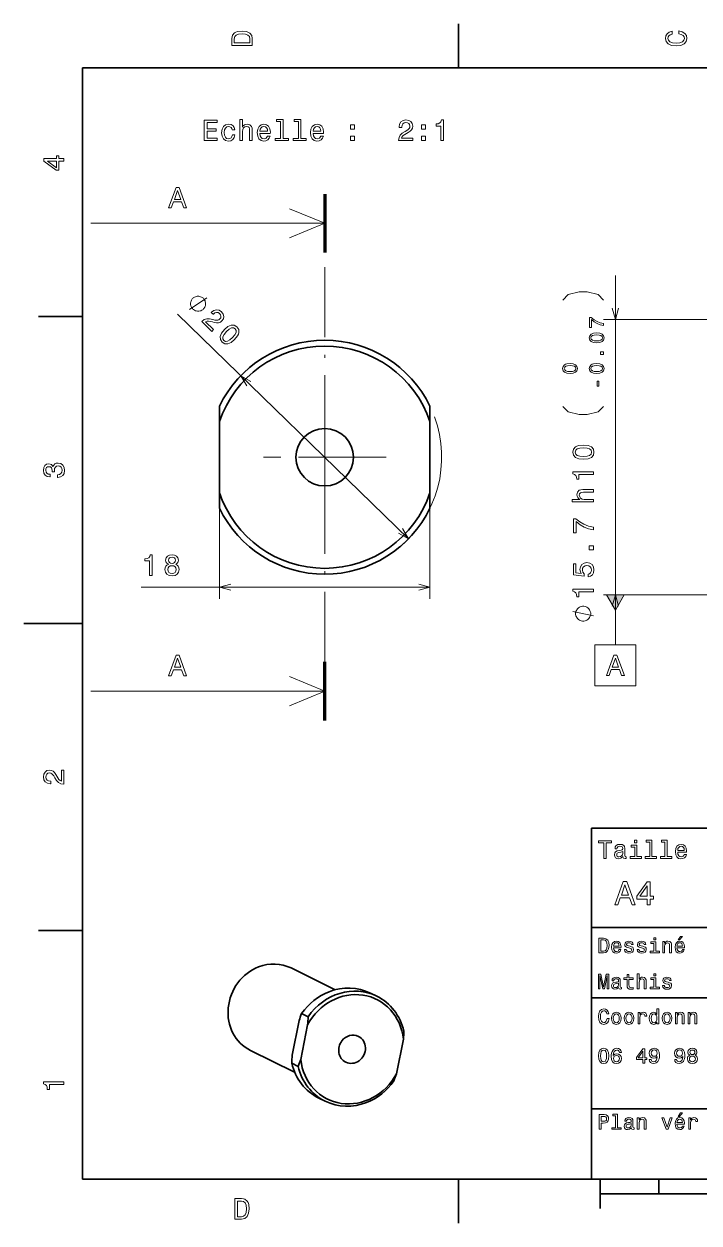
# Model space of a CAD drawing. Extents: x 0 to 297, y 0 to 210.
# Drawn here: x 0 to 115.4, y 2.5 to 207.5 of the extents above; entities that cross this region are included whole.
import ezdxf

# ---------------------------------------------------------------- set-up
doc = ezdxf.new("R2010")
doc.units = 0
doc.linetypes.add('AXES', pattern=[24, 15, -3, 3, -3])
doc.linetypes.add('DASHDOT', pattern=[18.5, 12, -3, 0.5, -3])

msp = doc.modelspace()

# ---------------------------------------------------------------- linework, layer by layer
at = {"color": 7, "lineweight": 35, "ltscale": 0.1875}
for p, q in [((74.300003, 200), (74.300003, 207.5)), ((10, 157.5), (2.5, 157.5)), ((10, 52.5), (2.5, 52.5)), ((74.300003, 10), (74.300003, 2.5))]:
    msp.add_line(p, q, dxfattribs=at)
at = {"color": 7, "lineweight": 35}
for p, q in [((287, 200), (10, 200)), ((10, 200), (10, 10)), ((97, 10), (97, 70)), ((97, 70), (287, 70)), ((97, 53), (162, 53)), ((97, 41), (162, 41)), ((97, 22), (162, 22)), ((10, 10), (287, 10)), ((97, 10), (287, 10)), ((98.5, 7.5), (198.5, 7.5))]:
    msp.add_line(p, q, dxfattribs=at)
at = {"color": 7, "lineweight": 100, "ltscale": 0.25}
for p, q in [((51.40398, 178.431076), (51.40398, 168.431076)), ((51.40398, 88.431076), (51.40398, 98.431076))]:
    msp.add_line(p, q, dxfattribs=at)
at = {"color": 7, "lineweight": 13}
for p, q in [((51.40398, 173.431076), (11.40398, 173.431076)), ((101.088226, 104.881081), (101.088226, 164.501434)), ((26.232304, 157.877472), (65.751305, 119.497147)), ((20.052219, 111.2276), (69.403976, 111.2276)), ((51.40398, 93.431076), (11.40398, 93.431076))]:
    msp.add_line(p, q, dxfattribs=at)
at = {"color": 7, "linetype": 'DASHDOT', "lineweight": 13}
msp.add_line((51.40398, 98.431076), (51.40398, 168.431076), dxfattribs=at)
at = {"color": 7, "lineweight": 13, "ltscale": 0.441694}
for p, q in [((116.755981, 156.981079), (99.088226, 156.981079)), ((116.755981, 109.881081), (99.088226, 109.881081))]:
    msp.add_line(p, q, dxfattribs=at)
at = {"color": 7, "linetype": 'AXES', "lineweight": 13}
for p, q in [((51.40398, 143.944061), (51.40398, 122.918091)), ((61.916969, 133.431076), (40.890991, 133.431076))]:
    msp.add_line(p, q, dxfattribs=at)
at = {"color": 7, "lineweight": 35, "ltscale": 0.065876}
for p, q in [((33.40398, 139.51384), (33.40398, 142.14888)), ((69.403976, 139.51384), (69.403976, 142.14888)), ((33.40398, 127.348312), (33.40398, 124.71328)), ((69.403976, 127.348312), (69.403976, 124.71328))]:
    msp.add_line(p, q, dxfattribs=at)
at = {"color": 7, "lineweight": 35, "ltscale": 0.304138}
for p, q in [((33.40398, 139.51384), (33.40398, 127.348312)), ((69.403976, 127.348312), (69.403976, 139.51384))]:
    msp.add_line(p, q, dxfattribs=at)
at = {"color": 7, "lineweight": 13, "ltscale": 0.403018}
for p, q in [((33.40398, 125.348312), (33.40398, 109.2276)), ((69.403976, 125.348312), (69.403976, 109.2276))]:
    msp.add_line(p, q, dxfattribs=at)
at = {"color": 7, "lineweight": 13, "ltscale": 0.148464}
msp.add_line((101.088226, 107.283005), (101.088226, 101.344437), dxfattribs=at)
at = {"color": 7, "lineweight": 35, "ltscale": 0.25}
msp.add_line((10, 105), (0, 105), dxfattribs=at)
at = {"color": 7, "lineweight": 35, "ltscale": 0.210435}
msp.add_line((45.654217, 46.104801), (53.204235, 42.383278), dxfattribs=at)
at = {"color": 7, "lineweight": 35, "ltscale": 0.030594}
for p, q in [((59.228394, 41.810871), (60.326042, 41.269821)), ((47.466942, 38.313862), (48.564594, 37.772808)), ((45.766758, 29.821682), (46.86441, 29.280632)), ((50.385246, 23.87212), (51.482903, 23.331066))]:
    msp.add_line(p, q, dxfattribs=at)
at = {"color": 7, "lineweight": 35, "ltscale": 0.151073}
for p, q in [((47.02705, 37.120617), (45.840763, 31.195278)), ((48.490589, 36.399216), (47.304302, 30.473877)), ((63.684242, 28.021324), (64.870529, 33.946663))]:
    msp.add_line(p, q, dxfattribs=at)
at = {"color": 7, "lineweight": 35, "ltscale": 0.210423}
msp.add_line((38.713383, 32.022373), (46.262962, 28.301064), dxfattribs=at)
at = {"color": 7, "lineweight": 35, "ltscale": 0.125}
msp.add_line((98.5, 10), (98.5, 5), dxfattribs=at)
at = {"color": 7, "lineweight": 35, "ltscale": 0.0625}
msp.add_line((108.5, 10), (108.5, 7.5), dxfattribs=at)
at = {"color": 7, "lineweight": 13}
for points in [[(35.533215, 204.994965), (35.533215, 203.829971), (39.033215, 203.829971), (39.033215, 204.994965), (38.922264, 205.544678), (38.584366, 205.953171), (38.034657, 206.205338), (37.283215, 206.296112), (36.516644, 206.215424), (36.21405, 206.114563), (35.971977, 205.973343), (35.644165, 205.56485), (35.563473, 205.297562)], [(35.951801, 204.959656), (36.027451, 205.342941), (36.259438, 205.605194), (36.672985, 205.761536), (37.283215, 205.811966), (37.873272, 205.756485), (38.286816, 205.600143), (38.533936, 205.332855), (38.614628, 204.959656), (38.614628, 204.298996), (35.951801, 204.298996)], [(111.93206, 205.817017), (112.35569, 205.716141), (112.658287, 205.549713), (112.844887, 205.317734), (112.905403, 205.045395), (112.814629, 204.71759), (112.54229, 204.460388), (112.098488, 204.28891), (111.483215, 204.233429), (110.872986, 204.28891), (110.424141, 204.455338), (110.151802, 204.71254), (110.055984, 205.045395), (110.106415, 205.287476), (110.247627, 205.494247), (110.474571, 205.655624), (110.787247, 205.766571), (110.787247, 206.245682), (110.308144, 206.094391), (109.94503, 205.832138), (109.718086, 205.474075), (109.637398, 205.045395), (109.763474, 204.510818), (110.116501, 204.10231), (110.696472, 203.840057), (111.483215, 203.749283), (112.269958, 203.840057), (112.84993, 204.10231), (113.208, 204.510818), (113.329041, 205.045395), (113.233215, 205.51442), (112.965927, 205.892654), (112.527161, 206.159943), (111.93206, 206.301163)], [(30.824064, 187.564835), (33.043087, 187.564835), (33.043087, 187.988464), (31.288042, 187.988464), (31.288042, 189.17363), (32.851444, 189.17363), (32.851444, 189.592209), (31.288042, 189.592209), (31.288042, 190.641205), (33.002739, 190.641205), (33.002739, 191.064835), (30.824064, 191.064835)], [(36.91124, 187.564835), (37.355045, 187.564835), (37.355045, 189.128235), (37.400433, 189.486298), (37.546688, 189.74855), (37.773632, 189.909943), (38.076225, 189.970459), (38.318302, 189.920029), (38.469597, 189.783859), (38.545246, 189.556915), (38.570465, 189.254318), (38.570465, 187.564835), (39.014267, 187.564835), (39.014267, 189.345093), (38.994095, 189.703156), (38.903316, 190.000717), (38.605766, 190.273041), (38.141788, 190.368866), (37.889626, 190.333572), (37.672768, 190.237747), (37.491211, 190.086441), (37.355045, 189.879669), (37.355045, 191.185867), (36.91124, 191.185867)], [(43.865852, 190.812668), (43.865852, 187.938034), (42.953026, 187.938034), (42.953026, 187.564835), (45.217438, 187.564835), (45.217438, 187.938034), (44.309654, 187.938034), (44.309654, 191.185867), (43.169888, 191.185867), (43.169888, 190.812668)], [(46.901875, 190.812668), (46.901875, 187.938034), (45.989052, 187.938034), (45.989052, 187.564835), (48.25346, 187.564835), (48.25346, 187.938034), (47.34568, 187.938034), (47.34568, 191.185867), (46.20591, 191.185867), (46.20591, 190.812668)], [(64.048843, 187.564835), (66.454468, 187.564835), (66.454468, 187.99855), (64.553169, 187.99855), (64.659073, 188.23558), (64.840637, 188.432266), (65.400436, 188.790344), (65.697983, 188.941635), (66.030838, 189.158493), (66.267868, 189.41066), (66.404037, 189.708206), (66.454468, 190.046097), (66.368729, 190.469727), (66.131699, 190.802582), (65.768585, 191.014404), (65.299568, 191.090057), (64.815414, 191.004318), (64.447266, 190.767288), (64.210236, 190.389038), (64.129539, 189.889755), (64.129539, 189.819153), (64.58847, 189.819153), (64.58847, 189.859497), (64.633865, 190.202438), (64.770027, 190.454605), (64.986893, 190.615982), (65.274353, 190.671463), (65.566864, 190.621033), (65.783722, 190.494949), (65.924927, 190.298264), (65.975357, 190.051147), (65.940056, 189.819153), (65.844238, 189.622467), (65.682854, 189.451004), (65.460953, 189.299698), (65.163399, 189.138321), (64.669159, 188.825638), (64.321182, 188.492783), (64.11441, 188.089325), (64.048843, 187.579971)], [(71.260666, 187.564835), (71.719589, 187.564835), (71.719589, 191.090057), (71.376656, 191.090057), (71.285873, 190.78241), (71.104324, 190.575638), (70.826942, 190.454605), (70.443657, 190.414261), (70.443657, 190.056183), (71.260666, 190.056183)], [(35.600002, 189.375351), (36.038761, 189.375351), (35.947983, 189.778809), (35.731125, 190.096542), (35.39323, 190.293228), (34.954468, 190.368866), (34.470318, 190.268005), (34.102161, 189.98558), (33.870174, 189.526657), (33.789482, 188.911377), (33.865131, 188.301147), (34.092075, 187.84726), (34.450146, 187.564835), (34.939339, 187.469009), (35.373055, 187.544662), (35.710953, 187.75647), (35.94294, 188.089325), (36.043804, 188.533127), (35.620174, 188.533127), (35.544525, 188.250717), (35.403316, 188.038895), (35.201588, 187.907776), (34.954468, 187.867432), (34.646832, 187.932983), (34.424931, 188.13472), (34.288761, 188.462524), (34.243374, 188.926514), (34.288761, 189.380402), (34.429974, 189.708206), (34.656918, 189.909943), (34.954468, 189.980545), (35.216717, 189.93515), (35.413403, 189.819153), (35.544525, 189.627518)], [(40.335594, 188.790344), (42.110809, 188.790344), (42.115852, 188.997116), (42.03516, 189.577087), (41.813259, 190.010803), (41.460232, 190.273041), (40.991211, 190.368866), (40.53228, 190.268005), (40.179253, 189.98558), (39.952309, 189.526657), (39.871616, 188.921463), (39.947266, 188.301147), (40.17421, 187.84726), (40.522194, 187.564835), (40.976082, 187.469009), (41.369453, 187.534576), (41.692223, 187.706039), (41.929253, 187.978378), (42.065422, 188.341492), (41.626659, 188.341492), (41.535881, 188.139755), (41.404755, 187.988464), (41.031559, 187.867432), (40.744095, 187.922897), (40.527237, 188.099411), (40.386024, 188.386887), (40.335594, 188.775208)], [(40.335594, 189.163544), (40.391068, 189.51152), (40.527237, 189.768723), (40.734009, 189.925064), (41.00634, 189.980545), (41.273632, 189.925064), (41.480408, 189.768723), (41.606487, 189.51152), (41.651875, 189.163544)], [(49.443665, 188.790344), (51.21888, 188.790344), (51.223923, 188.997116), (51.14323, 189.577087), (50.921326, 190.010803), (50.568302, 190.273041), (50.099281, 190.368866), (49.64035, 190.268005), (49.287323, 189.98558), (49.060379, 189.526657), (48.979683, 188.921463), (49.055336, 188.301147), (49.28228, 187.84726), (49.630264, 187.564835), (50.084152, 187.469009), (50.477524, 187.534576), (50.800293, 187.706039), (51.037323, 187.978378), (51.173489, 188.341492), (50.734726, 188.341492), (50.643951, 188.139755), (50.512825, 187.988464), (50.139626, 187.867432), (49.852165, 187.922897), (49.635307, 188.099411), (49.494095, 188.386887), (49.443665, 188.775208)], [(49.443665, 189.163544), (49.499138, 189.51152), (49.635307, 189.768723), (49.842079, 189.925064), (50.11441, 189.980545), (50.381702, 189.925064), (50.588474, 189.768723), (50.714554, 189.51152), (50.759945, 189.163544)], [(55.823345, 189.521606), (56.51931, 189.521606), (56.51931, 190.273041), (55.823345, 190.273041)], [(67.967438, 189.521606), (68.663399, 189.521606), (68.663399, 190.273041), (67.967438, 190.273041)], [(55.823345, 187.564835), (56.51931, 187.564835), (56.51931, 188.316269), (55.823345, 188.316269)], [(67.967438, 187.564835), (68.663399, 187.564835), (68.663399, 188.316269), (67.967438, 188.316269)], [(6.833213, 184.02739), (6.833213, 184.481277), (5.965778, 184.481277), (5.965778, 184.98056), (5.56232, 184.98056), (5.56232, 184.481277), (3.408862, 184.481277), (3.408862, 184.022339), (5.521974, 182.489197), (5.965778, 182.489197), (5.965778, 184.02739)], [(5.56232, 182.912827), (3.993876, 184.02739), (5.56232, 184.02739)], [(24.72245, 176.056076), (25.186426, 176.056076), (25.554583, 177.0849), (26.951557, 177.0849), (27.319712, 176.056076), (27.793776, 176.056076), (26.512794, 179.561127), (25.998386, 179.561127)], [(25.715965, 177.513565), (26.25559, 179.056793), (26.795216, 177.513565)], [(30.686153, 158.779404), (30.767433, 158.863098), (30.888149, 159.071121), (30.968225, 159.237305), (31.00766, 159.361633), (31.045889, 159.568451), (31.042273, 159.815918), (30.998014, 160.02153), (30.954962, 160.144653), (30.870064, 160.308426), (30.743319, 160.512833), (30.659626, 160.594116), (30.575933, 160.6754), (30.367907, 160.796112), (30.201727, 160.87619), (30.077394, 160.915619), (29.870573, 160.953857), (29.623114, 160.950241), (29.417498, 160.905975), (29.294371, 160.86293), (29.130602, 160.77803), (28.926193, 160.651276), (28.844913, 160.567596), (28.763632, 160.483902), (28.642916, 160.275879), (28.56284, 160.109695), (28.523405, 159.985352), (28.485176, 159.778534), (28.488792, 159.531082), (28.533051, 159.32547), (28.576103, 159.202332), (28.661001, 159.038574), (28.787746, 158.834152), (28.871439, 158.752869), (28.955132, 158.6716), (29.163158, 158.550873), (29.329338, 158.47081), (29.453671, 158.431366), (29.660492, 158.393143), (29.907953, 158.396759), (30.113567, 158.44101), (30.236694, 158.48407), (30.400463, 158.56897), (30.604872, 158.695709)], [(30.390518, 156.627045), (32.116226, 154.95105), (32.418396, 155.262192), (31.054472, 156.586807), (31.295586, 156.683075), (31.562859, 156.697678), (32.213905, 156.564529), (32.532764, 156.465759), (32.922626, 156.389435), (33.268345, 156.405182), (33.57333, 156.523773), (33.844917, 156.731033), (34.07856, 157.094666), (34.140419, 157.498581), (34.027504, 157.903503), (33.743748, 158.284546), (33.336704, 158.560333), (32.907463, 158.64679), (32.473904, 158.540588), (32.068172, 158.238647), (32.018982, 158.188004), (32.348206, 157.868256), (32.376312, 157.897202), (32.6478, 158.111588), (32.921162, 158.197617), (33.189163, 158.162308), (33.434029, 158.001831), (33.608727, 157.761856), (33.676456, 157.520325), (33.640724, 157.280853), (33.504738, 157.068436), (33.317787, 156.92662), (33.112019, 156.85228), (32.876785, 156.841705), (32.61219, 156.887772), (32.286304, 156.979309), (31.713913, 157.099335), (31.232384, 157.102982), (30.802965, 156.957611), (30.401058, 156.637894)], [(34.272579, 155.240082), (33.775211, 154.61937), (33.551727, 154.049026), (33.584141, 153.539505), (33.883095, 153.094498), (34.333035, 152.81218), (34.843296, 152.794678), (35.40324, 153.038254), (36.01276, 153.550034), (36.502998, 154.170639), (36.6521, 154.4617), (36.733612, 154.741074), (36.701199, 155.25061), (36.409374, 155.695724), (35.952305, 155.977921), (35.43853, 155.991806), (34.874969, 155.751755)], [(99.088226, 155.94812), (99.088226, 156.304672), (98.50573, 156.421173), (97.962074, 156.625931), (97.457245, 156.915405), (96.984192, 157.293152), (96.691177, 157.293152), (96.691177, 155.612747), (97.012436, 155.612747), (97.012436, 156.954239), (97.489021, 156.565918), (97.986786, 156.272903), (98.516327, 156.068146)], [(34.619892, 154.902771), (35.073982, 155.312424), (35.470108, 155.539337), (35.812103, 155.565735), (36.117744, 155.395447), (36.293278, 155.098419), (36.276886, 154.755798), (36.061649, 154.35321), (35.665447, 153.887344), (35.207848, 153.474075), (34.811718, 153.247162), (34.469719, 153.220764), (34.171211, 153.391159), (33.988548, 153.688065), (34.004936, 154.030685), (34.220177, 154.433289)], [(97.891464, 152.972824), (98.445717, 153.025772), (98.84111, 153.191696), (99.081161, 153.456467), (99.158829, 153.823608), (99.081161, 154.187225), (98.84111, 154.451996), (98.445717, 154.61438), (97.891464, 154.670868), (97.340744, 154.61438), (97.121872, 154.547318), (96.941826, 154.451996), (96.701767, 154.187225), (96.620575, 153.823608), (96.701767, 153.456467), (96.945358, 153.191696), (97.340744, 153.025772)], [(97.891464, 153.311722), (97.46431, 153.339966), (97.157173, 153.428223), (96.977135, 153.587082), (96.913589, 153.823608), (96.977135, 154.05661), (97.157173, 154.215469), (97.46431, 154.303726), (97.891464, 154.33197), (98.322159, 154.303726), (98.629288, 154.215469), (98.809334, 154.05661), (98.869347, 153.823608), (98.809334, 153.587082), (98.629288, 153.428223), (98.322159, 153.339966)], [(99.088226, 150.964813), (99.088226, 151.451981), (98.562218, 151.451981), (98.562218, 150.964813)], [(93.341469, 147.742386), (93.895721, 147.795334), (94.291107, 147.961258), (94.531166, 148.226028), (94.608833, 148.593185), (94.531166, 148.956802), (94.291107, 149.221573), (93.895721, 149.383957), (93.341469, 149.440445), (92.790749, 149.383957), (92.571869, 149.316879), (92.39183, 149.221573), (92.151772, 148.956802), (92.070572, 148.593185), (92.151772, 148.226028), (92.395355, 147.961258), (92.790749, 147.795334)], [(93.341469, 148.081284), (92.914307, 148.109528), (92.60717, 148.197784), (92.427132, 148.356644), (92.363586, 148.593185), (92.427132, 148.826172), (92.60717, 148.985031), (92.914307, 149.073288), (93.341469, 149.101532), (93.772156, 149.073288), (94.079292, 148.985031), (94.259331, 148.826172), (94.319351, 148.593185), (94.259331, 148.356644), (94.079292, 148.197784), (93.772156, 148.109528)], [(97.891464, 147.742386), (98.445717, 147.795334), (98.84111, 147.961258), (99.081161, 148.226028), (99.158829, 148.593185), (99.081161, 148.956802), (98.84111, 149.221573), (98.445717, 149.383957), (97.891464, 149.440445), (97.340744, 149.383957), (97.121872, 149.316879), (96.941826, 149.221573), (96.701767, 148.956802), (96.620575, 148.593185), (96.701767, 148.226028), (96.945358, 147.961258), (97.340744, 147.795334)], [(97.891464, 148.081284), (97.46431, 148.109528), (97.157173, 148.197784), (96.977135, 148.356644), (96.913589, 148.593185), (96.977135, 148.826172), (97.157173, 148.985031), (97.46431, 149.073288), (97.891464, 149.101532), (98.322159, 149.073288), (98.629288, 148.985031), (98.809334, 148.826172), (98.869347, 148.593185), (98.809334, 148.356644), (98.629288, 148.197784), (98.322159, 148.109528)], [(98.279793, 145.550797), (98.279793, 146.405121), (98.000908, 146.405121), (98.000908, 145.550797)], [(95.628571, 133.081924), (96.420357, 133.157578), (96.985199, 133.394608), (97.32814, 133.772842), (97.439087, 134.297348), (97.32814, 134.816803), (96.985199, 135.195038), (96.420357, 135.427032), (95.628571, 135.507721), (94.841827, 135.427032), (94.529144, 135.331207), (94.271942, 135.195038), (93.929001, 134.816803), (93.813011, 134.297348), (93.929001, 133.772842), (94.276985, 133.394608), (94.841827, 133.157578)], [(95.628571, 133.566071), (95.018341, 133.606415), (94.579582, 133.732498), (94.322372, 133.959442), (94.231598, 134.297348), (94.322372, 134.630203), (94.579582, 134.857147), (95.018341, 134.983231), (95.628571, 135.023575), (96.243843, 134.983231), (96.68261, 134.857147), (96.939812, 134.630203), (97.025543, 134.297348), (96.939812, 133.959442), (96.68261, 133.732498), (96.243843, 133.606415)], [(5.73379, 129.979111), (5.769093, 129.979111), (6.253242, 130.059799), (6.616354, 130.296829), (6.848343, 130.670029), (6.934078, 131.164276), (6.848343, 131.688766), (6.626441, 132.082138), (6.273415, 132.334305), (5.819525, 132.425079), (5.521974, 132.384735), (5.279899, 132.273788), (5.0933, 132.092224), (4.957133, 131.850143), (4.684798, 132.177963), (4.251081, 132.293961), (3.857709, 132.218307), (3.560158, 132.00145), (3.373559, 131.648422), (3.307997, 131.164276), (3.388689, 130.710388), (3.610591, 130.362396), (3.963617, 130.135452), (4.432637, 130.059799), (4.46794, 130.059799), (4.46794, 130.508652), (4.145173, 130.548996), (3.913184, 130.680115), (3.771974, 130.891937), (3.721542, 131.189484), (3.761888, 131.451736), (3.867795, 131.643372), (4.039265, 131.759369), (4.271254, 131.804764), (4.518372, 131.759369), (4.684798, 131.638336), (4.785663, 131.426514), (4.815922, 131.139053), (4.810879, 130.942368), (5.209294, 130.942368), (5.199208, 131.189484), (5.244596, 131.507217), (5.365634, 131.744247), (5.56232, 131.885452), (5.819525, 131.935883), (6.112032, 131.880417), (6.328891, 131.734161), (6.465058, 131.502167), (6.510447, 131.194534), (6.460014, 130.876801), (6.308718, 130.644821), (6.066643, 130.498566), (5.73379, 130.443085)], [(97.338226, 130.470551), (97.338226, 130.929474), (93.813011, 130.929474), (93.813011, 130.586533), (94.120644, 130.495758), (94.327415, 130.314209), (94.448456, 130.036819), (94.4888, 129.653534), (94.84687, 129.653534), (94.84687, 130.470551)], [(97.338226, 125.781349), (97.338226, 126.225151), (95.774826, 126.225151), (95.416756, 126.270546), (95.15451, 126.416794), (94.993126, 126.643745), (94.932602, 126.946335), (94.98304, 127.188408), (95.119202, 127.339706), (95.346153, 127.415359), (95.648743, 127.440575), (97.338226, 127.440575), (97.338226, 127.884377), (95.557968, 127.884377), (95.199898, 127.864204), (94.902344, 127.773422), (94.630013, 127.475876), (94.534187, 127.011902), (94.569496, 126.759735), (94.665314, 126.542877), (94.816612, 126.36132), (95.023384, 126.225151), (93.717186, 126.225151), (93.717186, 125.781349)], [(97.338226, 120.988274), (97.338226, 121.497635), (96.506096, 121.664063), (95.729431, 121.956573), (95.008255, 122.370117), (94.332458, 122.909744), (93.913872, 122.909744), (93.913872, 120.509163), (94.37281, 120.509163), (94.37281, 122.425591), (95.053642, 121.870834), (95.76474, 121.452248), (96.521225, 121.159744)], [(97.338226, 117.60527), (97.338226, 118.301239), (96.586784, 118.301239), (96.586784, 117.60527)], [(21.479452, 113.2276), (21.938387, 113.2276), (21.938387, 116.752815), (21.595448, 116.752815), (21.504669, 116.445175), (21.323112, 116.238403), (21.045734, 116.117371), (20.662451, 116.077026), (20.662451, 115.718956), (21.479452, 115.718956)], [(24.680893, 115.11377), (24.423689, 114.972557), (24.247175, 114.775871), (24.136225, 114.528755), (24.100922, 114.231201), (24.181614, 113.782356), (24.413603, 113.434372), (24.791845, 113.212471), (25.306253, 113.12674), (25.81562, 113.212471), (26.193861, 113.434372), (26.42585, 113.782356), (26.511585, 114.231201), (26.471239, 114.528755), (26.365332, 114.775871), (26.183775, 114.972557), (25.931614, 115.11377), (26.133343, 115.234802), (26.274553, 115.40123), (26.360289, 115.602959), (26.390549, 115.850082), (26.309856, 116.208145), (26.098042, 116.495613), (25.7551, 116.682213), (25.306253, 116.752815), (24.852364, 116.682213), (24.509424, 116.495613), (24.292564, 116.208145), (24.216917, 115.850082), (24.242132, 115.602959), (24.327868, 115.40123)], [(24.585072, 114.241287), (24.630461, 114.508575), (24.776714, 114.710312), (25.00366, 114.841431), (25.306253, 114.886826), (25.603804, 114.841431), (25.83075, 114.710312), (25.977003, 114.508575), (26.027435, 114.241287), (25.977003, 113.953827), (25.83075, 113.736969), (25.603804, 113.595757), (25.306253, 113.550369), (25.00366, 113.595757), (24.776714, 113.736969), (24.630461, 113.953827)], [(24.696024, 115.809731), (24.73637, 116.031631), (24.857407, 116.203102), (25.049049, 116.309013), (25.306253, 116.349358), (25.558414, 116.309013), (25.750057, 116.203102), (25.871096, 116.031631), (25.916485, 115.809731), (25.871096, 115.582787), (25.750057, 115.406273), (25.558414, 115.290283), (25.306253, 115.254974), (25.049049, 115.295326), (24.857407, 115.406273), (24.73637, 115.582787)], [(96.4254, 112.966515), (96.838943, 113.077461), (97.161713, 113.324585), (97.363441, 113.687691), (97.439087, 114.151672), (97.348312, 114.661041), (97.101196, 115.059456), (96.707825, 115.311615), (96.203499, 115.407433), (95.734482, 115.321701), (95.366325, 115.079628), (95.129288, 114.701385), (95.043556, 114.212189), (95.104073, 113.833946), (95.2705, 113.541443), (94.327415, 113.682648), (94.327415, 115.21579), (93.913872, 115.21579), (93.913872, 113.344757), (95.769783, 113.067375), (95.769783, 113.470833), (95.532753, 113.763344), (95.447014, 114.136543), (95.502487, 114.459305), (95.663872, 114.706429), (95.910988, 114.862762), (96.228714, 114.918243), (96.54644, 114.862762), (96.793556, 114.701385), (96.949898, 114.454262), (97.005371, 114.136543), (96.97007, 113.869247), (96.854073, 113.662476), (96.672516, 113.511185), (96.4254, 113.435532)], [(97.338226, 110.390434), (97.338226, 110.849365), (93.813011, 110.849365), (93.813011, 110.506424), (94.120644, 110.415649), (94.327415, 110.234093), (94.448456, 109.956711), (94.4888, 109.573425), (94.84687, 109.573425), (94.84687, 110.390434)], [(99.588226, 109.881081), (101.088226, 107.283005), (102.588226, 109.881081)], [(95.588226, 107.963196), (95.471558, 107.963196), (95.238228, 107.904869), (95.063225, 107.846535), (94.946556, 107.7882), (94.771561, 107.671532), (94.596558, 107.496529), (94.479889, 107.321533), (94.421555, 107.204865), (94.363228, 107.029861), (94.304893, 106.796532), (94.304893, 106.679863), (94.304893, 106.563194), (94.363228, 106.329865), (94.421555, 106.154861), (94.479889, 106.0382), (94.596558, 105.863197), (94.771561, 105.688194), (94.946556, 105.571533), (95.063225, 105.513199), (95.238228, 105.454865), (95.471558, 105.39653), (95.588226, 105.39653), (95.704895, 105.39653), (95.938225, 105.454865), (96.113228, 105.513199), (96.229889, 105.571533), (96.404892, 105.688194), (96.579895, 105.863197), (96.696556, 106.0382), (96.75489, 106.154861), (96.813225, 106.329865), (96.871559, 106.563194), (96.871559, 106.679863), (96.871559, 106.796532), (96.813225, 107.029861), (96.75489, 107.204865), (96.696556, 107.321533), (96.579895, 107.496529), (96.404892, 107.671532), (96.229889, 107.7882), (96.113228, 107.846535), (95.938225, 107.904869), (95.704895, 107.963196)], [(97.588226, 101.344437), (97.588226, 94.344437), (104.588226, 94.344437), (104.588226, 101.344437)], [(24.72245, 96.056076), (25.186426, 96.056076), (25.554583, 97.084892), (26.951557, 97.084892), (27.319712, 96.056076), (27.793776, 96.056076), (26.512794, 99.561119), (25.998386, 99.561119)], [(25.715965, 97.513565), (26.25559, 99.056793), (26.795216, 97.513565)], [(99.555084, 96.094444), (100.019058, 96.094444), (100.387215, 97.12326), (101.784187, 97.12326), (102.152344, 96.094444), (102.626411, 96.094444), (101.345428, 99.59948), (100.831017, 99.59948)], [(100.548599, 97.551933), (101.088226, 99.095161), (101.627853, 97.551933)], [(6.833213, 77.519447), (6.833213, 79.925072), (6.399496, 79.925072), (6.399496, 78.023773), (6.162464, 78.129684), (5.965778, 78.311241), (5.607709, 78.871033), (5.456412, 79.168587), (5.239553, 79.501442), (4.987392, 79.738472), (4.689842, 79.874641), (4.351945, 79.925072), (3.928314, 79.839333), (3.595461, 79.602303), (3.383646, 79.239189), (3.307997, 78.770172), (3.393732, 78.286018), (3.630764, 77.91787), (4.009006, 77.680832), (4.508286, 77.600143), (4.578891, 77.600143), (4.578891, 78.059074), (4.538545, 78.059074), (4.195605, 78.104462), (3.943444, 78.240631), (3.782061, 78.457489), (3.726585, 78.744957), (3.777017, 79.03746), (3.903098, 79.254318), (4.099784, 79.395531), (4.346902, 79.445961), (4.578891, 79.41066), (4.775577, 79.314842), (4.947046, 79.153458), (5.098343, 78.931557), (5.259727, 78.634003), (5.572406, 78.139771), (5.90526, 77.791786), (6.308718, 77.585014), (6.818084, 77.519447)], [(99.102303, 64.837173), (99.5, 64.837173), (99.5, 67.47406), (100.407784, 67.47406), (100.407784, 67.837173), (98.190201, 67.837173), (98.190201, 67.47406), (99.102303, 67.47406)], [(104.786743, 67.940918), (104.384727, 67.940918), (104.384727, 67.508644), (104.786743, 67.508644)], [(106.969742, 67.621033), (106.969742, 65.157059), (106.187317, 65.157059), (106.187317, 64.837173), (108.128242, 64.837173), (108.128242, 65.157059), (107.350143, 65.157059), (107.350143, 67.940918), (106.373199, 67.940918), (106.373199, 67.621033)], [(109.572044, 67.621033), (109.572044, 65.157059), (108.789627, 65.157059), (108.789627, 64.837173), (110.730545, 64.837173), (110.730545, 65.157059), (109.952454, 65.157059), (109.952454, 67.940918), (108.975502, 67.940918), (108.975502, 67.621033)], [(102.387611, 65.139771), (102.387611, 65.126801), (102.409225, 64.979828), (102.47406, 64.876076), (102.746399, 64.793945), (102.958214, 64.828529), (102.958214, 65.122475), (102.867432, 65.109505), (102.746399, 65.165703), (102.724785, 65.338615), (102.724785, 66.540344), (102.672913, 66.84726), (102.521614, 67.0634), (102.257927, 67.193085), (101.886169, 67.240631), (101.523056, 67.188759), (101.255043, 67.041786), (101.086456, 66.812675), (101.030258, 66.510086), (101.030258, 66.484146), (101.371758, 66.484146), (101.402016, 66.665703), (101.497116, 66.795387), (101.65274, 66.873199), (101.873199, 66.903458), (102.085014, 66.881844), (102.236313, 66.817001), (102.327087, 66.704605), (102.357346, 66.548988), (102.340057, 66.367432), (102.270897, 66.276657), (102.097984, 66.233429), (101.773773, 66.198845), (101.402016, 66.121033), (101.138329, 65.982704), (100.982712, 65.766571), (100.935158, 65.446686), (100.978386, 65.161385), (101.112389, 64.949562), (101.328529, 64.815559), (101.626801, 64.768013), (102.028816, 64.858788)], [(102.344383, 65.649857), (102.292511, 65.425072), (102.154182, 65.252159), (101.946686, 65.139771), (101.691643, 65.100861), (101.527374, 65.122475), (101.41066, 65.191643), (101.337173, 65.312675), (101.315559, 65.481262), (101.332855, 65.632561), (101.402016, 65.740631), (101.678673, 65.861671), (102.028816, 65.913544), (102.344383, 66.017288)], [(104.773773, 65.157059), (104.773773, 67.080688), (103.796829, 67.080688), (103.796829, 66.756485), (104.393372, 66.756485), (104.393372, 65.157059), (103.615273, 65.157059), (103.615273, 64.837173), (105.560516, 64.837173), (105.560516, 65.157059)], [(111.750717, 65.887604), (113.272339, 65.887604), (113.276657, 66.064842), (113.207497, 66.561958), (113.017288, 66.933716), (112.714699, 67.158501), (112.312683, 67.240631), (111.919312, 67.154175), (111.616714, 66.912102), (111.422188, 66.51873), (111.353027, 66), (111.41787, 65.4683), (111.612396, 65.079247), (111.91066, 64.837173), (112.299713, 64.755043), (112.636887, 64.811234), (112.913544, 64.958214), (113.116714, 65.191643), (113.233429, 65.502876), (112.857346, 65.502876), (112.779541, 65.329971), (112.667145, 65.200287), (112.34726, 65.096542), (112.100868, 65.144089), (111.914986, 65.295387), (111.793945, 65.541786), (111.750717, 65.874634)], [(111.750717, 66.207489), (111.798271, 66.50576), (111.914986, 66.726219), (112.092216, 66.860229), (112.325653, 66.907776), (112.554756, 66.860229), (112.731987, 66.726219), (112.840057, 66.50576), (112.878967, 66.207489)], [(100.982712, 56.9049), (101.51297, 56.9049), (101.933716, 58.080692), (103.530258, 58.080692), (103.951012, 56.9049), (104.492798, 56.9049), (103.028816, 60.910664), (102.440926, 60.910664)], [(102.118156, 58.570606), (102.734871, 60.334293), (103.351585, 58.570606)], [(106.521614, 56.9049), (107.040344, 56.9049), (107.040344, 57.896255), (107.610954, 57.896255), (107.610954, 58.357349), (107.040344, 58.357349), (107.040344, 60.818443), (106.515854, 60.818443), (104.763687, 58.403458), (104.763687, 57.896255), (106.521614, 57.896255)], [(105.247841, 58.357349), (106.521614, 60.149857), (106.521614, 58.357349)], [(107.992798, 51.27702), (107.657784, 51.27702), (107.657784, 50.916786), (107.992798, 50.916786)], [(111.84726, 50.88797), (112.059799, 50.88797), (112.560516, 51.500362), (112.207489, 51.500362)], [(99.080688, 51.190563), (98.248558, 51.190563), (98.248558, 48.690563), (99.080688, 48.690563), (99.473343, 48.769814), (99.765129, 49.011169), (99.945244, 49.40382), (100.010086, 49.940563), (99.952446, 50.488113), (99.880402, 50.70425), (99.779541, 50.877163), (99.487755, 51.111313), (99.296829, 51.168949)], [(99.055473, 50.891571), (99.329254, 50.837536), (99.516571, 50.671829), (99.628242, 50.376442), (99.664268, 49.940563), (99.624641, 49.519093), (99.51297, 49.223705), (99.322044, 49.047192), (99.055473, 48.989555), (98.583572, 48.989555), (98.583572, 50.891571)], [(100.784584, 49.565922), (102.052597, 49.565922), (102.056198, 49.713619), (101.998558, 50.127884), (101.840057, 50.437683), (101.587898, 50.625), (101.252884, 50.693443), (100.925072, 50.621399), (100.672913, 50.41967), (100.510803, 50.091862), (100.453171, 49.659584), (100.507202, 49.216499), (100.669312, 48.892292), (100.91787, 48.690563), (101.242073, 48.62212), (101.523056, 48.668949), (101.753601, 48.791428), (101.922913, 48.98595), (102.020172, 49.245319), (101.706772, 49.245319), (101.64193, 49.101227), (101.548271, 48.993156), (101.2817, 48.9067), (101.07637, 48.946327), (100.921471, 49.072407), (100.820602, 49.27774), (100.784584, 49.555115)], [(100.784584, 49.832493), (100.824211, 50.081055), (100.921471, 50.264771), (101.069168, 50.376442), (101.263687, 50.416069), (101.454613, 50.376442), (101.602303, 50.264771), (101.69236, 50.081055), (101.724785, 49.832493)], [(103.623199, 49.818085), (103.317001, 49.890129), (103.090057, 49.972984), (103.014412, 50.142292), (103.036026, 50.261169), (103.111671, 50.347622), (103.234146, 50.401657), (103.41066, 50.423271), (103.579971, 50.401657), (103.713257, 50.336815), (103.799713, 50.239555), (103.835732, 50.109871), (104.145531, 50.109871), (104.145531, 50.117077), (104.091499, 50.351227), (103.943802, 50.534943), (103.713257, 50.650219), (103.41066, 50.693443), (103.104469, 50.650219), (102.881126, 50.531342), (102.740631, 50.354828), (102.697403, 50.131485), (102.729828, 49.915348), (102.830688, 49.76405), (102.996399, 49.655983), (103.237755, 49.580334), (103.590775, 49.493877), (103.806915, 49.40382), (103.864555, 49.331772), (103.886169, 49.223705), (103.853745, 49.09042), (103.767288, 48.989555), (103.626801, 48.924713), (103.439484, 48.903099), (103.241356, 48.924713), (103.09726, 49.000362), (103, 49.122841), (102.960373, 49.292149), (102.654175, 49.292149), (102.704613, 49.003963), (102.852303, 48.795029), (103.086456, 48.668949), (103.41066, 48.62212), (103.749283, 48.668949), (103.997841, 48.795029), (104.149139, 48.996758), (104.203171, 49.259727), (104.163544, 49.486671), (104.051872, 49.641571), (103.868156, 49.742435)], [(105.791786, 49.818085), (105.485588, 49.890129), (105.258644, 49.972984), (105.182999, 50.142292), (105.204613, 50.261169), (105.280258, 50.347622), (105.40274, 50.401657), (105.579254, 50.423271), (105.748558, 50.401657), (105.881844, 50.336815), (105.9683, 50.239555), (106.004326, 50.109871), (106.314117, 50.109871), (106.314117, 50.117077), (106.260086, 50.351227), (106.112396, 50.534943), (105.881844, 50.650219), (105.579254, 50.693443), (105.273056, 50.650219), (105.049713, 50.531342), (104.909225, 50.354828), (104.865997, 50.131485), (104.898415, 49.915348), (104.999283, 49.76405), (105.164986, 49.655983), (105.406342, 49.580334), (105.759369, 49.493877), (105.975502, 49.40382), (106.033142, 49.331772), (106.054756, 49.223705), (106.022339, 49.09042), (105.935883, 48.989555), (105.795387, 48.924713), (105.60807, 48.903099), (105.409943, 48.924713), (105.265854, 49.000362), (105.168587, 49.122841), (105.12896, 49.292149), (104.822769, 49.292149), (104.873199, 49.003963), (105.020897, 48.795029), (105.255043, 48.668949), (105.579254, 48.62212), (105.91787, 48.668949), (106.166428, 48.795029), (106.317726, 48.996758), (106.371758, 49.259727), (106.33213, 49.486671), (106.220459, 49.641571), (106.036743, 49.742435)], [(107.981987, 48.957134), (107.981987, 50.560158), (107.16787, 50.560158), (107.16787, 50.289986), (107.664986, 50.289986), (107.664986, 48.957134), (107.016571, 48.957134), (107.016571, 48.690563), (108.637611, 48.690563), (108.637611, 48.957134)], [(109.181557, 48.690563), (109.498558, 48.690563), (109.498558, 49.807278), (109.530983, 50.063042), (109.635445, 50.250362), (109.797546, 50.365635), (110.013687, 50.408863), (110.1866, 50.372841), (110.29467, 50.275578), (110.348701, 50.113472), (110.366714, 49.897335), (110.366714, 48.690563), (110.683716, 48.690563), (110.683716, 49.962177), (110.669312, 50.217941), (110.604469, 50.430477), (110.39193, 50.625), (110.060516, 50.693443), (109.876801, 50.668228), (109.721901, 50.599785), (109.588615, 50.484512), (109.484146, 50.329613), (109.484146, 50.625), (109.181557, 50.625)], [(111.627518, 49.565922), (112.895531, 49.565922), (112.899132, 49.713619), (112.841499, 50.127884), (112.682999, 50.437683), (112.430832, 50.625), (112.095825, 50.693443), (111.768013, 50.621399), (111.515854, 50.41967), (111.353745, 50.091862), (111.296112, 49.659584), (111.350143, 49.216499), (111.512245, 48.892292), (111.760803, 48.690563), (112.085014, 48.62212), (112.365997, 48.668949), (112.596542, 48.791428), (112.765854, 48.98595), (112.863113, 49.245319), (112.549713, 49.245319), (112.484871, 49.101227), (112.391212, 48.993156), (112.124641, 48.9067), (111.919312, 48.946327), (111.764412, 49.072407), (111.663544, 49.27774), (111.627518, 49.555115)], [(111.627518, 49.832493), (111.667145, 50.081055), (111.764412, 50.264771), (111.912102, 50.376442), (112.106628, 50.416069), (112.297546, 50.376442), (112.445244, 50.264771), (112.535301, 50.081055), (112.567726, 49.832493)], [(104.844383, 42.530979), (105.161385, 42.530979), (105.161385, 43.647694), (105.193802, 43.903458), (105.298271, 44.090778), (105.460373, 44.206051), (105.676514, 44.249279), (105.849426, 44.213257), (105.957497, 44.115993), (106.011528, 43.953888), (106.029541, 43.737751), (106.029541, 42.530979), (106.346542, 42.530979), (106.346542, 43.802593), (106.33213, 44.058357), (106.267288, 44.270893), (106.054756, 44.465416), (105.723343, 44.533859), (105.543228, 44.508644), (105.388329, 44.440201), (105.258644, 44.33213), (105.161385, 44.184437), (105.161385, 45.117435), (104.844383, 45.117435)], [(107.992798, 45.117435), (107.657784, 45.117435), (107.657784, 44.757202), (107.992798, 44.757202)], [(98.183716, 42.530979), (98.461098, 42.530979), (98.461098, 44.80043), (98.929398, 42.530979), (99.239197, 42.530979), (99.703888, 44.80043), (99.703888, 42.530979), (99.984871, 42.530979), (99.984871, 45.030979), (99.545387, 45.030979), (99.084297, 42.826366), (98.626801, 45.030979), (98.183716, 45.030979)], [(101.656342, 42.783142), (101.656342, 42.772335), (101.674355, 42.649857), (101.728386, 42.5634), (101.95533, 42.494957), (102.131844, 42.523773), (102.131844, 42.76873), (102.056198, 42.757923), (101.95533, 42.804756), (101.937317, 42.948845), (101.937317, 43.950287), (101.894089, 44.206051), (101.768013, 44.386166), (101.548271, 44.494236), (101.238472, 44.533859), (100.935883, 44.490635), (100.71254, 44.368156), (100.572044, 44.177231), (100.525215, 43.925072), (100.525215, 43.903458), (100.809799, 43.903458), (100.835014, 44.054756), (100.914268, 44.162823), (101.043945, 44.227665), (101.227669, 44.25288), (101.404175, 44.234871), (101.530258, 44.180836), (101.605911, 44.087173), (101.631126, 43.957493), (101.616714, 43.806194), (101.559074, 43.730545), (101.414986, 43.694523), (101.144814, 43.665707), (100.835014, 43.600864), (100.615273, 43.485592), (100.485588, 43.305473), (100.445969, 43.038906), (100.481987, 42.801151), (100.593658, 42.624638), (100.773773, 42.512966), (101.022331, 42.473343), (101.357346, 42.548992)], [(101.620316, 43.208214), (101.577087, 43.020893), (101.461815, 42.876801), (101.288902, 42.783142), (101.07637, 42.750721), (100.939484, 42.76873), (100.842216, 42.826366), (100.780983, 42.927231), (100.76297, 43.067722), (100.777374, 43.193802), (100.835014, 43.283859), (101.065559, 43.384727), (101.357346, 43.427952), (101.620316, 43.514408)], [(103.100861, 44.130402), (103.100861, 43.161381), (103.122482, 42.84798), (103.223343, 42.631844), (103.425072, 42.505764), (103.767288, 42.462536), (104.14193, 42.480545), (104.14193, 42.754322), (103.868156, 42.732708), (103.619598, 42.761528), (103.486313, 42.851585), (103.428673, 43.00288), (103.41787, 43.215416), (103.41787, 44.130402), (104.14193, 44.130402), (104.14193, 44.400574), (103.41787, 44.400574), (103.41787, 44.966137), (103.100861, 44.966137), (103.100861, 44.400574), (102.553314, 44.400574), (102.553314, 44.130402)], [(107.981987, 42.79755), (107.981987, 44.400574), (107.16787, 44.400574), (107.16787, 44.130402), (107.664986, 44.130402), (107.664986, 42.79755), (107.016571, 42.79755), (107.016571, 42.530979), (108.637611, 42.530979), (108.637611, 42.79755)], [(110.12896, 43.658501), (109.822769, 43.730545), (109.595825, 43.8134), (109.520172, 43.982708), (109.541786, 44.101585), (109.617432, 44.188038), (109.739914, 44.242073), (109.916428, 44.263687), (110.085732, 44.242073), (110.219017, 44.177231), (110.305473, 44.079971), (110.341499, 43.950287), (110.651299, 43.950287), (110.651299, 43.957493), (110.59726, 44.191643), (110.44957, 44.375359), (110.219017, 44.490635), (109.916428, 44.533859), (109.610229, 44.490635), (109.386887, 44.371758), (109.246399, 44.195244), (109.203171, 43.971901), (109.235588, 43.755764), (109.336456, 43.604465), (109.502159, 43.496399), (109.743515, 43.42075), (110.096542, 43.334293), (110.312683, 43.244236), (110.370316, 43.172188), (110.39193, 43.064121), (110.359512, 42.930836), (110.273056, 42.829971), (110.132568, 42.765129), (109.945244, 42.743515), (109.747116, 42.765129), (109.603027, 42.840778), (109.505768, 42.963257), (109.466141, 43.132565), (109.159943, 43.132565), (109.210373, 42.844379), (109.35807, 42.635445), (109.592216, 42.509365), (109.916428, 42.462536), (110.255043, 42.509365), (110.503601, 42.635445), (110.6549, 42.837173), (110.708931, 43.100143), (110.669312, 43.327087), (110.55764, 43.481987), (110.373917, 43.582851)], [(99.66787, 37.460373), (99.595818, 37.15778), (99.476944, 36.941643), (99.311241, 36.808357), (99.116714, 36.765129), (98.882568, 36.829971), (98.698845, 37.024494), (98.57637, 37.341499), (98.536743, 37.780979), (98.57637, 38.216858), (98.695244, 38.537464), (98.87896, 38.731987), (99.116714, 38.80043), (99.289627, 38.764408), (99.437317, 38.663544), (99.552597, 38.501442), (99.631844, 38.278099), (99.97406, 38.278099), (99.865997, 38.620316), (99.678673, 38.879681), (99.422913, 39.041786), (99.116714, 39.099422), (98.734871, 39.009365), (98.443085, 38.757202), (98.25576, 38.342937), (98.190926, 37.780979), (98.25576, 37.219021), (98.443085, 36.804756), (98.734871, 36.548992), (99.116714, 36.462536), (99.451729, 36.530979), (99.721901, 36.721901), (99.912827, 37.035301), (100.013687, 37.460373)], [(108.201729, 36.829971), (108.201729, 36.530979), (108.51873, 36.530979), (108.51873, 39.117435), (108.20533, 39.117435), (108.20533, 38.170029), (107.963974, 38.443802), (107.816284, 38.508644), (107.646973, 38.533859), (107.340775, 38.461815), (107.103027, 38.260086), (106.948128, 37.935879), (106.894089, 37.5), (106.948128, 37.064121), (107.103027, 36.736309), (107.340775, 36.530979), (107.646973, 36.462536), (107.816284, 36.487751), (107.967575, 36.552593)], [(100.413544, 37.496399), (100.471184, 37.056915), (100.636887, 36.732708), (100.899857, 36.530979), (101.252884, 36.462536), (101.602303, 36.530979), (101.865273, 36.729107), (102.030983, 37.053314), (102.092216, 37.496399), (102.030983, 37.935879), (101.865273, 38.263687), (101.602303, 38.461815), (101.252884, 38.533859), (100.899857, 38.461815), (100.636887, 38.260086), (100.471184, 37.935879)], [(100.737755, 37.5), (100.770172, 37.824207), (100.87104, 38.058357), (101.033142, 38.20245), (101.252884, 38.25288), (101.469017, 38.20245), (101.631126, 38.061958), (101.731987, 37.824207), (101.768013, 37.5), (101.731987, 37.172188), (101.631126, 36.934437), (101.469017, 36.790344), (101.252884, 36.743515), (101.033142, 36.790344), (100.87104, 36.934437), (100.770172, 37.172188)], [(102.58213, 37.496399), (102.639771, 37.056915), (102.805473, 36.732708), (103.068443, 36.530979), (103.421471, 36.462536), (103.770897, 36.530979), (104.033859, 36.729107), (104.19957, 37.053314), (104.260803, 37.496399), (104.19957, 37.935879), (104.033859, 38.263687), (103.770897, 38.461815), (103.421471, 38.533859), (103.068443, 38.461815), (102.805473, 38.260086), (102.639771, 37.935879)], [(102.906342, 37.5), (102.938759, 37.824207), (103.039627, 38.058357), (103.201729, 38.20245), (103.421471, 38.25288), (103.637611, 38.20245), (103.799713, 38.061958), (103.900574, 37.824207), (103.9366, 37.5), (103.900574, 37.172188), (103.799713, 36.934437), (103.637611, 36.790344), (103.421471, 36.743515), (103.201729, 36.790344), (103.039627, 36.934437), (102.938759, 37.172188)], [(104.963257, 36.530979), (105.280258, 36.530979), (105.280258, 37.636887), (105.312683, 37.903458), (105.409943, 38.094379), (105.568443, 38.209652), (105.780983, 38.249279), (105.939484, 38.224064), (106.058357, 38.152016), (106.130402, 38.029537), (106.155617, 37.863831), (106.476227, 37.863831), (106.432999, 38.155621), (106.314117, 38.364552), (106.115997, 38.490635), (105.845825, 38.533859), (105.662102, 38.505043), (105.503601, 38.432995), (105.363113, 38.310516), (105.251442, 38.144814), (105.251442, 38.465416), (104.963257, 38.465416)], [(107.701012, 38.249279), (107.909943, 38.198845), (108.068443, 38.058357), (108.162102, 37.824207), (108.198128, 37.5), (108.162102, 37.172188), (108.068443, 36.938038), (107.909943, 36.793949), (107.701012, 36.747116), (107.502884, 36.793949), (107.351585, 36.938038), (107.250717, 37.175793), (107.2183, 37.5), (107.250717, 37.820606), (107.351585, 38.054756), (107.502884, 38.198845)], [(109.087898, 37.496399), (109.145531, 37.056915), (109.311241, 36.732708), (109.574203, 36.530979), (109.927231, 36.462536), (110.276657, 36.530979), (110.539627, 36.729107), (110.70533, 37.053314), (110.766571, 37.496399), (110.70533, 37.935879), (110.539627, 38.263687), (110.276657, 38.461815), (109.927231, 38.533859), (109.574203, 38.461815), (109.311241, 38.260086), (109.145531, 37.935879)], [(109.412102, 37.5), (109.444527, 37.824207), (109.545387, 38.058357), (109.707489, 38.20245), (109.927231, 38.25288), (110.143372, 38.20245), (110.305473, 38.061958), (110.406342, 37.824207), (110.44236, 37.5), (110.406342, 37.172188), (110.305473, 36.934437), (110.143372, 36.790344), (109.927231, 36.743515), (109.707489, 36.790344), (109.545387, 36.934437), (109.444527, 37.172188)], [(111.350143, 36.530979), (111.667145, 36.530979), (111.667145, 37.647694), (111.69957, 37.903458), (111.804031, 38.090778), (111.966141, 38.206051), (112.182274, 38.249279), (112.355186, 38.213257), (112.463257, 38.115993), (112.517288, 37.953888), (112.535301, 37.737751), (112.535301, 36.530979), (112.852303, 36.530979), (112.852303, 37.802593), (112.837898, 38.058357), (112.773056, 38.270893), (112.560516, 38.465416), (112.229103, 38.533859), (112.045387, 38.508644), (111.890488, 38.440201), (111.757202, 38.324928), (111.65274, 38.170029), (111.65274, 38.465416), (111.350143, 38.465416)], [(113.51873, 36.530979), (113.835732, 36.530979), (113.835732, 37.647694), (113.868156, 37.903458), (113.972626, 38.090778), (114.134727, 38.206051), (114.350861, 38.249279), (114.523773, 38.213257), (114.631844, 38.115993), (114.685883, 37.953888), (114.703888, 37.737751), (114.703888, 36.530979), (115.020889, 36.530979), (115.020889, 37.802593), (115.006485, 38.058357), (114.941643, 38.270893), (114.729111, 38.465416), (114.39769, 38.533859), (114.213974, 38.508644), (114.059082, 38.440201), (113.925789, 38.324928), (113.821327, 38.170029), (113.821327, 38.465416), (113.51873, 38.465416)], [(98.216141, 31.071325), (98.270172, 30.505762), (98.439484, 30.102304), (98.709656, 29.857347), (99.084297, 29.778097), (99.45533, 29.857347), (99.725502, 30.102304), (99.891212, 30.505762), (99.948845, 31.071325), (99.891212, 31.633286), (99.822769, 31.856628), (99.725502, 32.040344), (99.45533, 32.285301), (99.084297, 32.368156), (98.709656, 32.285301), (98.439484, 32.036743), (98.270172, 31.633286)], [(98.561958, 31.071325), (98.590775, 31.507204), (98.680832, 31.820604), (98.842941, 32.004322), (99.084297, 32.069164), (99.322044, 32.004322), (99.484146, 31.820604), (99.574211, 31.507204), (99.603027, 31.071325), (99.574211, 30.631844), (99.484146, 30.318443), (99.322044, 30.134726), (99.084297, 30.073486), (98.842941, 30.134726), (98.680832, 30.318443), (98.590775, 30.631844)], [(102.117432, 31.676512), (102.048988, 31.9683), (101.890488, 32.184437), (101.645531, 32.321323), (101.328529, 32.368156), (101.115997, 32.342937), (100.932274, 32.274494), (100.770172, 32.162823), (100.633286, 32.004322), (100.525215, 31.806194), (100.445969, 31.56484), (100.395531, 31.280258), (100.381126, 30.959654), (100.438759, 30.448126), (100.615273, 30.077089), (100.899857, 29.853746), (101.288902, 29.778097), (101.638329, 29.842939), (101.9049, 30.012247), (102.077812, 30.278818), (102.139046, 30.617435), (102.077812, 30.959654), (101.912102, 31.222622), (101.656342, 31.388329), (101.33934, 31.445965), (100.997116, 31.373919), (100.741356, 31.168587), (100.795387, 31.56484), (100.91066, 31.849422), (101.087173, 32.01873), (101.33213, 32.076366), (101.512245, 32.04755), (101.649132, 31.971901), (101.739197, 31.845821), (101.786026, 31.676512)], [(101.789627, 30.613832), (101.75, 30.386887), (101.649132, 30.213976), (101.48703, 30.098703), (101.285301, 30.062679), (101.072769, 30.098703), (100.91066, 30.210375), (100.806198, 30.383286), (100.773773, 30.610229), (100.809799, 30.833572), (100.91066, 31.002882), (101.07637, 31.11095), (101.299713, 31.150576), (101.49424, 31.11095), (101.649132, 31.006483), (101.75, 30.837175)], [(105.788185, 29.850143), (106.112396, 29.850143), (106.112396, 30.46974), (106.469025, 30.46974), (106.469025, 30.757925), (106.112396, 30.757925), (106.112396, 32.296108), (105.784584, 32.296108), (104.689484, 30.786743), (104.689484, 30.46974), (105.788185, 30.46974)], [(104.992073, 30.757925), (105.788185, 31.878241), (105.788185, 30.757925)], [(106.894089, 30.46974), (106.948128, 30.185158), (107.103027, 29.965418), (107.347984, 29.828529), (107.672188, 29.778097), (107.884727, 29.803314), (108.075645, 29.868155), (108.237755, 29.979826), (108.374641, 30.138329), (108.482712, 30.336454), (108.561958, 30.581411), (108.608788, 30.862391), (108.626801, 31.1866), (108.565559, 31.694523), (108.389053, 32.065559), (108.10807, 32.288902), (107.722626, 32.368156), (107.369598, 32.303314), (107.103027, 32.130402), (106.930115, 31.863832), (106.872482, 31.528818), (106.930115, 31.182997), (107.099426, 30.920029), (107.351585, 30.754322), (107.672188, 30.700287), (108.010803, 30.768732), (108.266571, 30.977665), (108.208931, 30.577808), (108.093658, 30.293226), (107.917145, 30.123919), (107.675797, 30.069883), (107.488472, 30.0951), (107.351585, 30.174351), (107.261528, 30.300432), (107.225502, 30.46974)], [(107.221901, 31.532419), (107.257927, 31.755764), (107.358788, 31.932276), (107.517288, 32.043949), (107.722626, 32.083572), (107.935158, 32.043949), (108.09726, 31.932276), (108.198128, 31.759365), (108.237755, 31.536022), (108.198128, 31.309076), (108.09726, 31.139769), (107.931557, 31.035301), (107.711815, 30.999279), (107.513687, 31.035301), (107.358788, 31.139769), (107.257927, 31.305475)], [(111.23127, 30.46974), (111.285301, 30.185158), (111.440201, 29.965418), (111.685158, 29.828529), (112.009369, 29.778097), (112.221901, 29.803314), (112.412827, 29.868155), (112.574928, 29.979826), (112.711815, 30.138329), (112.819885, 30.336454), (112.899132, 30.581411), (112.945969, 30.862391), (112.963974, 31.1866), (112.90274, 31.694523), (112.726227, 32.065559), (112.445244, 32.288902), (112.059799, 32.368156), (111.706772, 32.303314), (111.440201, 32.130402), (111.267288, 31.863832), (111.209656, 31.528818), (111.267288, 31.182997), (111.4366, 30.920029), (111.688759, 30.754322), (112.009369, 30.700287), (112.347984, 30.768732), (112.603745, 30.977665), (112.546112, 30.577808), (112.430832, 30.293226), (112.254318, 30.123919), (112.01297, 30.069883), (111.825645, 30.0951), (111.688759, 30.174351), (111.598701, 30.300432), (111.562683, 30.46974)], [(111.559074, 31.532419), (111.5951, 31.755764), (111.695969, 31.932276), (111.854469, 32.043949), (112.059799, 32.083572), (112.272331, 32.043949), (112.434441, 31.932276), (112.535301, 31.759365), (112.574928, 31.536022), (112.535301, 31.309076), (112.434441, 31.139769), (112.26873, 31.035301), (112.048988, 30.999279), (111.850861, 31.035301), (111.695969, 31.139769), (111.5951, 31.305475)], [(113.817726, 31.197405), (113.634003, 31.09654), (113.507927, 30.956051), (113.428673, 30.779539), (113.403458, 30.567001), (113.461098, 30.246397), (113.626801, 29.997837), (113.896973, 29.839336), (114.264404, 29.778097), (114.628242, 29.839336), (114.898415, 29.997837), (115.064117, 30.246397), (115.125359, 30.567001), (115.096542, 30.779539), (115.020889, 30.956051), (114.891212, 31.09654), (114.71109, 31.197405), (114.855186, 31.283861), (114.956055, 31.402737), (115.017288, 31.546829), (115.038902, 31.723343), (114.98127, 31.979107), (114.829971, 32.184437), (114.585014, 32.317722), (114.264404, 32.368156), (113.940201, 32.317722), (113.695244, 32.184437), (113.540344, 31.979107), (113.486313, 31.723343), (113.504318, 31.546829), (113.565559, 31.402737)], [(113.749283, 30.574207), (113.7817, 30.765129), (113.886169, 30.909222), (114.048271, 31.002882), (114.264404, 31.035301), (114.476944, 31.002882), (114.639046, 30.909222), (114.743515, 30.765129), (114.779541, 30.574207), (114.743515, 30.368876), (114.639046, 30.213976), (114.476944, 30.113111), (114.264404, 30.08069), (114.048271, 30.113111), (113.886169, 30.213976), (113.7817, 30.368876)], [(113.828529, 31.694523), (113.857346, 31.853025), (113.943802, 31.975504), (114.080688, 32.051151), (114.264404, 32.079971), (114.444527, 32.051151), (114.581413, 31.975504), (114.66787, 31.853025), (114.700287, 31.694523), (114.66787, 31.532419), (114.581413, 31.40634), (114.444527, 31.323486), (114.264404, 31.298271), (114.080688, 31.327089), (113.943802, 31.40634), (113.857346, 31.532419)], [(6.833213, 26.159222), (6.833213, 26.618156), (3.307997, 26.618156), (3.307997, 26.275217), (3.615634, 26.184439), (3.822406, 26.002882), (3.943444, 25.725506), (3.98379, 25.34222), (4.341859, 25.34222), (4.341859, 26.159222)], [(98.324211, 18.530979), (98.655617, 18.530979), (98.655617, 19.586454), (99.023056, 19.586454), (99.394089, 19.604465), (99.689484, 19.730547), (99.880402, 19.975504), (99.945244, 20.310518), (99.894814, 20.620316), (99.750717, 20.847261), (99.51297, 20.98415), (99.188759, 21.030979), (98.324211, 21.030979)], [(99.098701, 20.724783), (99.314842, 20.703169), (99.473343, 20.634726), (99.567001, 20.508644), (99.599426, 20.310518), (99.5634, 20.101583), (99.466141, 19.975504), (99.30043, 19.910662), (99.073486, 19.892651), (98.655617, 19.892651), (98.655617, 20.724783)], [(101.137611, 20.850864), (101.137611, 18.79755), (100.485588, 18.79755), (100.485588, 18.530979), (102.103027, 18.530979), (102.103027, 18.79755), (101.454613, 18.79755), (101.454613, 21.117435), (100.640488, 21.117435), (100.640488, 20.850864)], [(103.824928, 18.78314), (103.824928, 18.772333), (103.842941, 18.649855), (103.896973, 18.5634), (104.123917, 18.494957), (104.30043, 18.523775), (104.30043, 18.768732), (104.224785, 18.757925), (104.123917, 18.804754), (104.105911, 18.948847), (104.105911, 19.950287), (104.062683, 20.206051), (103.9366, 20.386166), (103.716858, 20.494236), (103.407059, 20.533861), (103.104469, 20.490633), (102.881126, 20.368155), (102.740631, 20.177233), (102.693802, 19.925072), (102.693802, 19.903458), (102.978386, 19.903458), (103.003601, 20.054754), (103.082855, 20.162823), (103.21254, 20.227665), (103.396255, 20.252882), (103.572769, 20.234869), (103.698845, 20.180836), (103.774498, 20.087175), (103.799713, 19.957493), (103.785301, 19.806194), (103.727669, 19.730547), (103.583572, 19.694523), (103.3134, 19.665705), (103.003601, 19.600864), (102.783859, 19.48559), (102.654175, 19.305475), (102.614555, 19.038904), (102.650574, 18.801151), (102.762245, 18.62464), (102.94236, 18.512968), (103.190926, 18.473343), (103.52594, 18.54899)], [(104.844383, 18.530979), (105.161385, 18.530979), (105.161385, 19.647694), (105.193802, 19.903458), (105.298271, 20.090778), (105.460373, 20.206051), (105.676514, 20.249279), (105.849426, 20.213255), (105.957497, 20.115993), (106.011528, 19.95389), (106.029541, 19.737751), (106.029541, 18.530979), (106.346542, 18.530979), (106.346542, 19.802593), (106.33213, 20.058357), (106.267288, 20.270893), (106.054756, 20.465418), (105.723343, 20.533861), (105.539627, 20.508644), (105.384727, 20.440201), (105.251442, 20.324926), (105.146973, 20.170029), (105.146973, 20.465418), (104.844383, 20.465418)], [(111.627518, 19.40634), (112.895531, 19.40634), (112.899132, 19.554033), (112.841499, 19.9683), (112.682999, 20.278097), (112.430832, 20.465418), (112.095825, 20.533861), (111.768013, 20.461815), (111.515854, 20.260086), (111.353745, 19.932276), (111.296112, 19.5), (111.350143, 19.056915), (111.512245, 18.732708), (111.760803, 18.530979), (112.085014, 18.462536), (112.365997, 18.509365), (112.596542, 18.631844), (112.765854, 18.826368), (112.863113, 19.085733), (112.549713, 19.085733), (112.484871, 18.941643), (112.391212, 18.833572), (112.124641, 18.747118), (111.919312, 18.786743), (111.764412, 18.912823), (111.663544, 19.118155), (111.627518, 19.395533)], [(111.84726, 20.728386), (112.059799, 20.728386), (112.560516, 21.340778), (112.207489, 21.340778)], [(113.637604, 18.530979), (113.954613, 18.530979), (113.954613, 19.636887), (113.98703, 19.903458), (114.08429, 20.094379), (114.242798, 20.209654), (114.45533, 20.249279), (114.613831, 20.224062), (114.732712, 20.152016), (114.804756, 20.029537), (114.829971, 19.863832), (115.150574, 19.863832), (115.107346, 20.155619), (114.988472, 20.364553), (114.790344, 20.490633), (114.520172, 20.533861), (114.336456, 20.505043), (114.177956, 20.432997), (114.03746, 20.310518), (113.925789, 20.144812), (113.925789, 20.465418), (113.637604, 20.465418)], [(103.788902, 19.208212), (103.745674, 19.020893), (103.630402, 18.876801), (103.457489, 18.78314), (103.244957, 18.750719), (103.10807, 18.768732), (103.010803, 18.826368), (102.94957, 18.927233), (102.931557, 19.067722), (102.945969, 19.193804), (103.003601, 19.283861), (103.234146, 19.384726), (103.52594, 19.427954), (103.788902, 19.514408)], [(109.761528, 18.530979), (110.096542, 18.530979), (110.802597, 20.465418), (110.474785, 20.465418), (109.930832, 18.905619), (109.376083, 20.465418), (109.04467, 20.465418)], [(111.627518, 19.672911), (111.667145, 19.921469), (111.764412, 20.105186), (111.912102, 20.216858), (112.106628, 20.256483), (112.297546, 20.216858), (112.445244, 20.105186), (112.535301, 19.921469), (112.567726, 19.672911)], [(37.194958, 6.666787), (36.029972, 6.666787), (36.029972, 3.166787), (37.194958, 3.166787), (37.744667, 3.277738), (38.153168, 3.615634), (38.405331, 4.165346), (38.496109, 4.916787), (38.415417, 5.683357), (38.314552, 5.985951), (38.173344, 6.228026), (37.764839, 6.555836), (37.497551, 6.636527)], [(37.159653, 6.248199), (37.542938, 6.17255), (37.805187, 5.940562), (37.961525, 5.527017), (38.011959, 4.916787), (37.956482, 4.326729), (37.800144, 3.913184), (37.532852, 3.666066), (37.159653, 3.585375), (36.498989, 3.585375), (36.498989, 6.248199)]]:
    msp.add_lwpolyline(points, close=True, dxfattribs=at)
for points in [[(45.40398, 170.945801), (51.40398, 173.431076), (45.40398, 175.916351)], [(28.295237, 158.661957), (31.235828, 160.685043)], [(99.088226, 160.301437), (98.154892, 161.234772), (96.288223, 161.701431), (94.888222, 161.701431), (93.021561, 161.234772), (92.088226, 160.301437)], [(100.570587, 158.912933), (101.088226, 156.981079), (101.605865, 158.912933)], [(38.803139, 146.390427), (37.056656, 147.365005), (38.081863, 145.647751)], [(92.088226, 142.115356), (93.021561, 141.182022), (94.888222, 140.715363), (96.288223, 140.715363), (98.154892, 141.182022), (99.088226, 142.115356)], [(64.004822, 120.471725), (65.751305, 119.497147), (64.726097, 121.214401)], [(35.335831, 111.745239), (33.40398, 111.2276), (35.335831, 110.709961)], [(67.47213, 110.709961), (69.403976, 111.2276), (67.47213, 111.745239)], [(101.605865, 107.949226), (101.088226, 109.881081), (100.570587, 107.949226)], [(97.338226, 106.329865), (93.838226, 107.029861)], [(45.40398, 90.945793), (51.40398, 93.431076), (45.40398, 95.916359)]]:
    msp.add_lwpolyline(points, dxfattribs=at)
at = {"color": 7, "lineweight": 35}
msp.add_circle((51.40398, 133.431076), 4.917, dxfattribs=at)
for centre, radius, start, end in [((51.40398, 133.431076), 20, 25.841934, 154.158066), ((51.40398, 133.431076), 19, 18.671717, 161.328276), ((51.40398, 133.431076), 19, 198.671724, 341.328283), ((51.40398, 133.431076), 20, 205.841934, 334.158066), ((71.760475, 28.67841), 26.134562, 158.365422, 161.153792), ((15.513184, 38.861835), 33.069287, 355.729306, 358.112818), ((31.893124, 36.409283), 33.069287, 355.729306, 358.112818), ((78.818169, 28.732656), 33.069287, 175.729306, 178.112824), ((22.570879, 38.916084), 26.134562, 338.365425, 341.153795), ((38.950817, 36.463531), 26.134562, 338.365425, 341.153795)]:
    msp.add_arc(centre, radius, start, end, dxfattribs=at)
at = {"color": 7, "lineweight": 13}
msp.add_arc((51.40398, 133.431076), 20, 310.107883, 20.112349, dxfattribs=at)
at = {"color": 7, "lineweight": 35}
for centre, major_axis, start_param, end_param in [((42.1838, 39.063587), (-3.470669, -7.041092), 3.9255098943, 6.2832245053), ((42.1838, 39.063587), (-3.470669, -7.041092), 3.1416318517, 3.9255098943), ((55.904472, 32.300446), (-4.421234, -8.969543), 3.1415515431, 4.5452794093), ((54.80682, 32.841496), (-4.421234, -8.969543), 3.9255098943, 4.5452794093), ((56.087418, 32.21027), (-4.200172, -8.521065), 2.1805965248, 4.6704232146), ((54.80682, 32.841496), (-4.421234, -8.969543), 3.1415515431, 3.9255098943), ((55.904472, 32.300446), (-4.421234, -8.969543), 2.3057403793, 3.1415515431), ((56.087418, 32.21027), (-1.08696, -2.205162), 3.1416194184, 4.4963062211), ((56.087418, 32.21027), (-1.08696, -2.205162), 4.4963062211, 6.283212072), ((56.087418, 32.21027), (-1.08696, -2.205162), 0.0000267648, 3.1416194184), ((54.80682, 32.841496), (-4.421234, -8.969543), 5.4473330329, 6.2831441966), ((55.904472, 32.300446), (-4.421234, -8.969543), 5.4473330329, 6.2831441966), ((56.087418, 32.21027), (-4.200172, -8.521065), 5.3221891783, 7.8120159175), ((55.904472, 32.300446), (-4.421234, -8.969543), 0.7839172407, 1.4036867557), ((55.904472, 32.300446), (-4.421234, -8.969543), 6.2831441966, 7.0671025479)]:
    msp.add_ellipse(centre, major_axis=major_axis, ratio=0.913018, start_param=start_param, end_param=end_param, dxfattribs=at)
at = {"color": 7, "lineweight": 13}
msp.add_solid([(99.588226, 109.881081), (101.088226, 107.283005), (99.588226, 109.881081), (102.588226, 109.881081)], dxfattribs=at)

doc.saveas('drawing.dxf')
